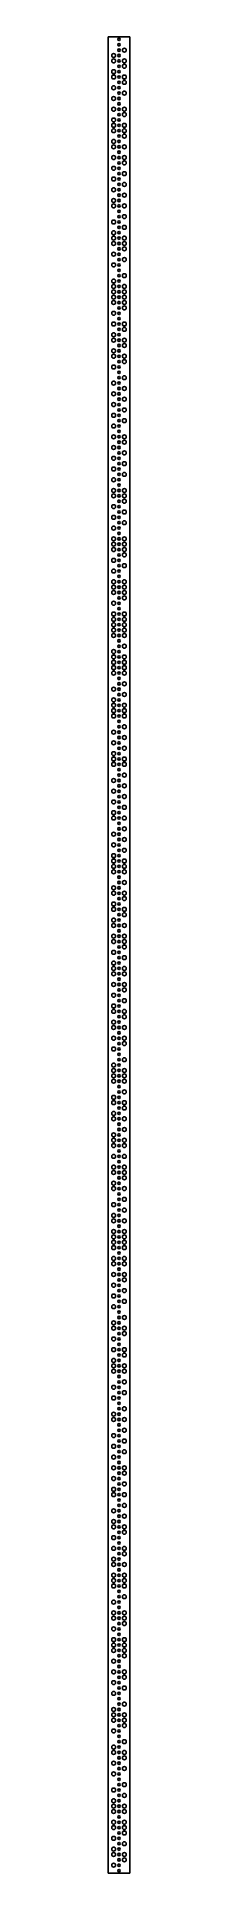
# Model space of a CAD drawing. Extents: x 0 to 10, y 0 to 869.
import ezdxf

# ---------------------------------------------------------------- set-up
doc = ezdxf.new("R2010")
doc.units = 0
doc.layers.add('JA', color=7, linetype='CONTINUOUS')

msp = doc.modelspace()

# ---------------------------------------------------------------- linework, layer by layer
at = {"layer": 'JA'}
for p, q in [((0, 0), (0, 868.68)), ((0, 868.68), (10.16, 868.68)), ((0, 868.68, 7), (10.16, 868.68)), ((10.16, 0), (10.16, 868.68)), ((0, 0), (10.16, 0))]:
    msp.add_line(p, q, dxfattribs=at)
for centre, radius in [((2.54, 859.79004), 0.915), ((5.08, 867.41), 0.585), ((5.08, 864.87), 0.585), ((5.08, 862.33), 0.585), ((5.08, 859.79004), 0.585), ((7.62, 862.33), 0.915), ((2.54, 857.25006), 0.915), ((2.54, 852.1701), 0.915), ((5.08, 857.25006), 0.585), ((5.08, 854.7101), 0.585), ((5.08, 852.1701), 0.585), ((7.62, 857.25006), 0.915), ((7.62, 854.7101), 0.915), ((2.54, 849.6301), 0.915), ((2.54, 844.5502), 0.915), ((5.08, 849.6301), 0.585), ((5.08, 847.09015), 0.585), ((5.08, 844.5502), 0.585), ((7.62, 849.6301), 0.915), ((7.62, 847.09015), 0.915), ((7.62, 842.0102), 0.915), ((2.54, 839.4702), 0.915), ((2.54, 834.39026), 0.915), ((5.08, 842.0102), 0.585), ((5.08, 839.4702), 0.585), ((5.08, 836.93024), 0.585), ((5.08, 834.39026), 0.585), ((7.62, 834.39026), 0.915), ((2.54, 829.3103), 0.915), ((2.54, 826.7703), 0.915), ((5.08, 831.8503), 0.585), ((5.08, 829.3103), 0.585), ((5.08, 826.7703), 0.585), ((7.62, 831.8503), 0.915), ((7.62, 826.7703), 0.915), ((2.54, 824.23035), 0.915), ((2.54, 819.1504), 0.915), ((2.54, 816.6104), 0.915), ((5.08, 824.23035), 0.585), ((5.08, 821.69037), 0.585), ((5.08, 819.1504), 0.585), ((5.08, 816.6104), 0.585), ((7.62, 824.23035), 0.915), ((7.62, 821.69037), 0.915), ((7.62, 816.6104), 0.915), ((2.54, 811.53046), 0.915), ((5.08, 814.07043), 0.585), ((5.08, 811.53046), 0.585), ((5.08, 808.9905), 0.585), ((7.62, 811.53046), 0.915), ((7.62, 808.9905), 0.915), ((2.54, 806.4505), 0.915), ((2.54, 801.37054), 0.915), ((5.08, 806.4505), 0.585), ((5.08, 803.9105), 0.585), ((5.08, 801.37054), 0.585), ((5.08, 798.83057), 0.585), ((7.62, 803.9105), 0.915), ((7.62, 798.83057), 0.915), ((2.54, 796.2906), 0.915), ((2.54, 791.21063), 0.915), ((5.08, 796.2906), 0.585), ((5.08, 793.7506), 0.585), ((5.08, 791.21063), 0.585), ((7.62, 793.7506), 0.915), ((2.54, 788.67065), 0.915), ((2.54, 781.0507), 0.915), ((5.08, 788.67065), 0.585), ((5.08, 786.1307), 0.585), ((5.08, 783.5907), 0.585), ((7.62, 788.67065), 0.915), ((7.62, 783.5907), 0.915), ((2.54, 775.97076), 0.915), ((2.54, 773.4308), 0.915), ((5.08, 781.0507), 0.585), ((5.08, 778.51074), 0.585), ((5.08, 775.97076), 0.585), ((5.08, 773.4308), 0.585), ((7.62, 778.51074), 0.915), ((7.62, 773.4308), 0.915), ((2.54, 770.8908), 0.915), ((2.54, 765.81085), 0.915), ((5.08, 770.8908), 0.585), ((5.08, 768.3508), 0.585), ((5.08, 765.81085), 0.585), ((7.62, 770.8908), 0.915), ((7.62, 768.3508), 0.915), ((2.54, 760.7309), 0.915), ((5.08, 763.2709), 0.585), ((5.08, 760.7309), 0.585), ((5.08, 758.1909), 0.585), ((5.08, 755.65094), 0.585), ((7.62, 763.2709), 0.915), ((7.62, 755.65094), 0.915), ((2.54, 753.11096), 0.915), ((2.54, 750.571), 0.915), ((2.54, 748.031), 0.915), ((5.08, 753.11096), 0.585), ((5.08, 750.571), 0.585), ((5.08, 748.031), 0.585), ((7.62, 750.571), 0.915), ((7.62, 748.031), 0.915), ((2.54, 745.491), 0.915), ((2.54, 742.95105), 0.915), ((2.54, 737.8711), 0.915), ((5.08, 745.491), 0.585), ((5.08, 742.95105), 0.585), ((5.08, 740.4111), 0.585), ((5.08, 737.8711), 0.585), ((7.62, 745.491), 0.915), ((7.62, 742.95105), 0.915), ((7.62, 740.4111), 0.915), ((2.54, 732.79114), 0.915), ((5.08, 735.3311), 0.585), ((5.08, 732.79114), 0.585), ((5.08, 730.25116), 0.585), ((7.62, 732.79114), 0.915), ((7.62, 730.25116), 0.915), ((2.54, 727.7112), 0.915), ((2.54, 725.1712), 0.915), ((2.54, 720.09125), 0.915), ((5.08, 727.7112), 0.585), ((5.08, 725.1712), 0.585), ((5.08, 722.6312), 0.585), ((7.62, 725.1712), 0.915), ((7.62, 722.6312), 0.915), ((2.54, 717.5513), 0.915), ((2.54, 712.4713), 0.915), ((5.08, 720.09125), 0.585), ((5.08, 717.5513), 0.585), ((5.08, 715.0113), 0.585), ((5.08, 712.4713), 0.585), ((7.62, 717.5513), 0.915), ((7.62, 715.0113), 0.915), ((2.54, 704.8514), 0.915), ((5.08, 709.93134), 0.585), ((5.08, 707.39136), 0.585), ((5.08, 704.8514), 0.585), ((7.62, 707.39136), 0.915), ((2.54, 699.7714), 0.915), ((2.54, 694.69147), 0.915), ((5.08, 702.3114), 0.585), ((5.08, 699.7714), 0.585), ((5.08, 697.23145), 0.585), ((5.08, 694.69147), 0.585), ((7.62, 702.3114), 0.915), ((7.62, 697.23145), 0.915), ((2.54, 689.6115), 0.915), ((5.08, 692.1515), 0.585), ((5.08, 689.6115), 0.585), ((5.08, 687.07153), 0.585), ((7.62, 692.1515), 0.915), ((7.62, 687.07153), 0.915), ((2.54, 684.53156), 0.915), ((2.54, 679.4516), 0.915), ((5.08, 684.53156), 0.585), ((5.08, 681.9916), 0.585), ((5.08, 679.4516), 0.585), ((7.62, 679.4516), 0.915), ((7.62, 676.9116), 0.915), ((2.54, 674.37164), 0.915), ((2.54, 669.2917), 0.915), ((5.08, 676.9116), 0.585), ((5.08, 674.37164), 0.585), ((5.08, 671.83167), 0.585), ((5.08, 669.2917), 0.585), ((7.62, 671.83167), 0.915), ((2.54, 664.21173), 0.915), ((5.08, 666.7517), 0.585), ((5.08, 664.21173), 0.585), ((5.08, 661.67175), 0.585), ((7.62, 666.7517), 0.915), ((7.62, 661.67175), 0.915), ((2.54, 659.1318), 0.915), ((2.54, 654.0518), 0.915), ((2.54, 651.51184), 0.915), ((5.08, 659.1318), 0.585), ((5.08, 656.5918), 0.585), ((5.08, 654.0518), 0.585), ((5.08, 651.51184), 0.585), ((7.62, 654.0518), 0.915), ((7.62, 651.51184), 0.915), ((2.54, 646.4319), 0.915), ((5.08, 648.97186), 0.585), ((5.08, 646.4319), 0.585), ((5.08, 643.8919), 0.585), ((7.62, 648.97186), 0.915), ((7.62, 643.8919), 0.915), ((2.54, 641.3519), 0.915), ((2.54, 636.272), 0.915), ((5.08, 641.3519), 0.585), ((5.08, 638.81195), 0.585), ((5.08, 636.272), 0.585), ((5.08, 633.732), 0.585), ((7.62, 638.81195), 0.915), ((2.54, 631.192), 0.915), ((2.54, 628.65204), 0.915), ((2.54, 626.11206), 0.915), ((5.08, 631.192), 0.585), ((5.08, 628.65204), 0.585), ((5.08, 626.11206), 0.585), ((7.62, 631.192), 0.915), ((7.62, 628.65204), 0.915), ((7.62, 626.11206), 0.915), ((2.54, 621.0321), 0.915), ((2.54, 615.95215), 0.915), ((5.08, 623.5721), 0.585), ((5.08, 621.0321), 0.585), ((5.08, 618.4921), 0.585), ((7.62, 623.5721), 0.915), ((7.62, 618.4921), 0.915), ((2.54, 610.8722), 0.915), ((2.54, 608.3322), 0.915), ((5.08, 615.95215), 0.585), ((5.08, 613.4122), 0.585), ((5.08, 610.8722), 0.585), ((5.08, 608.3322), 0.585), ((7.62, 610.8722), 0.915), ((7.62, 608.3322), 0.915), ((2.54, 605.79224), 0.915), ((2.54, 600.7123), 0.915), ((5.08, 605.79224), 0.585), ((5.08, 603.25226), 0.585), ((5.08, 600.7123), 0.585), ((7.62, 605.79224), 0.915), ((7.62, 603.25226), 0.915), ((2.54, 595.6323), 0.915), ((2.54, 593.09235), 0.915), ((2.54, 590.55237), 0.915), ((5.08, 598.1723), 0.585), ((5.08, 595.6323), 0.585), ((5.08, 593.09235), 0.585), ((5.08, 590.55237), 0.585), ((7.62, 595.6323), 0.915), ((7.62, 593.09235), 0.915), ((7.62, 590.55237), 0.915), ((2.54, 588.0124), 0.915), ((2.54, 585.4724), 0.915), ((5.08, 588.0124), 0.585), ((5.08, 585.4724), 0.585), ((5.08, 582.93243), 0.585), ((7.62, 588.0124), 0.915), ((7.62, 585.4724), 0.915), ((2.54, 577.8525), 0.915), ((2.54, 575.3125), 0.915), ((2.54, 572.7725), 0.915), ((5.08, 580.39246), 0.585), ((5.08, 577.8525), 0.585), ((5.08, 575.3125), 0.585), ((5.08, 572.7725), 0.585), ((7.62, 580.39246), 0.915), ((7.62, 575.3125), 0.915), ((7.62, 572.7725), 0.915), ((2.54, 570.23254), 0.915), ((2.54, 567.69257), 0.915), ((5.08, 570.23254), 0.585), ((5.08, 567.69257), 0.585), ((5.08, 565.1526), 0.585), ((7.62, 570.23254), 0.915), ((7.62, 567.69257), 0.915), ((2.54, 560.07263), 0.915), ((5.08, 562.6126), 0.585), ((5.08, 560.07263), 0.585), ((5.08, 557.53265), 0.585), ((7.62, 562.6126), 0.915), ((7.62, 557.53265), 0.915), ((2.54, 554.9927), 0.915), ((2.54, 552.4527), 0.915), ((2.54, 549.9127), 0.915), ((2.54, 547.37274), 0.915), ((5.08, 554.9927), 0.585), ((5.08, 552.4527), 0.585), ((5.08, 549.9127), 0.585), ((5.08, 547.37274), 0.585), ((7.62, 552.4527), 0.915), ((7.62, 549.9127), 0.915), ((7.62, 547.37274), 0.915), ((2.54, 539.7528), 0.915), ((5.08, 544.83276), 0.585), ((5.08, 542.2928), 0.585), ((5.08, 539.7528), 0.585), ((7.62, 542.2928), 0.915), ((2.54, 534.67285), 0.915), ((2.54, 529.5929), 0.915), ((5.08, 537.2128), 0.585), ((5.08, 534.67285), 0.585), ((5.08, 532.1329), 0.585), ((5.08, 529.5929), 0.585), ((7.62, 537.2128), 0.915), ((7.62, 532.1329), 0.915), ((2.54, 527.0529), 0.915), ((2.54, 524.51294), 0.915), ((5.08, 527.0529), 0.585), ((5.08, 524.51294), 0.585), ((5.08, 521.97296), 0.585), ((7.62, 527.0529), 0.915), ((7.62, 524.51294), 0.915), ((2.54, 516.893), 0.915), ((2.54, 511.81302), 0.915), ((5.08, 519.433), 0.585), ((5.08, 516.893), 0.585), ((5.08, 514.353), 0.585), ((7.62, 519.433), 0.915), ((7.62, 514.353), 0.915), ((2.54, 506.733), 0.915), ((5.08, 511.81302), 0.585), ((5.08, 509.273), 0.585), ((5.08, 506.733), 0.585), ((5.08, 504.193), 0.585), ((7.62, 509.273), 0.915), ((7.62, 504.193), 0.915), ((2.54, 501.65298), 0.915), ((2.54, 499.11298), 0.915), ((5.08, 501.65298), 0.585), ((5.08, 499.11298), 0.585), ((5.08, 496.57297), 0.585), ((7.62, 499.11298), 0.915), ((2.54, 491.49295), 0.915), ((2.54, 486.41293), 0.915), ((5.08, 494.03296), 0.585), ((5.08, 491.49295), 0.585), ((5.08, 488.95294), 0.585), ((5.08, 486.41293), 0.585), ((7.62, 494.03296), 0.915), ((7.62, 488.95294), 0.915), ((2.54, 481.33292), 0.915), ((2.54, 478.7929), 0.915), ((5.08, 483.87292), 0.585), ((5.08, 481.33292), 0.585), ((5.08, 478.7929), 0.585), ((7.62, 483.87292), 0.915), ((7.62, 478.7929), 0.915), ((2.54, 476.2529), 0.915), ((2.54, 473.7129), 0.915), ((5.08, 476.2529), 0.585), ((5.08, 473.7129), 0.585), ((5.08, 471.17288), 0.585), ((5.08, 468.63287), 0.585), ((7.62, 476.2529), 0.915), ((7.62, 473.7129), 0.915), ((7.62, 468.63287), 0.915), ((2.54, 466.09286), 0.915), ((2.54, 463.55286), 0.915), ((5.08, 466.09286), 0.585), ((5.08, 463.55286), 0.585), ((5.08, 461.01285), 0.585), ((7.62, 463.55286), 0.915), ((7.62, 461.01285), 0.915), ((2.54, 458.47284), 0.915), ((2.54, 455.93283), 0.915), ((2.54, 450.8528), 0.915), ((5.08, 458.47284), 0.585), ((5.08, 455.93283), 0.585), ((5.08, 453.39282), 0.585), ((7.62, 455.93283), 0.915), ((7.62, 453.39282), 0.915), ((2.54, 448.3128), 0.915), ((2.54, 443.2328), 0.915), ((5.08, 450.8528), 0.585), ((5.08, 448.3128), 0.585), ((5.08, 445.7728), 0.585), ((5.08, 443.2328), 0.585), ((7.62, 448.3128), 0.915), ((7.62, 443.2328), 0.915), ((2.54, 440.69278), 0.915), ((2.54, 435.61276), 0.915), ((5.08, 440.69278), 0.585), ((5.08, 438.15277), 0.585), ((5.08, 435.61276), 0.585), ((7.62, 440.69278), 0.915), ((7.62, 438.15277), 0.915), ((2.54, 430.53275), 0.915), ((2.54, 427.99274), 0.915), ((2.54, 425.45273), 0.915), ((5.08, 433.07275), 0.585), ((5.08, 430.53275), 0.585), ((5.08, 427.99274), 0.585), ((5.08, 425.45273), 0.585), ((7.62, 433.07275), 0.915), ((7.62, 427.99274), 0.915), ((7.62, 425.45273), 0.915), ((2.54, 420.3727), 0.915), ((5.08, 422.91272), 0.585), ((5.08, 420.3727), 0.585), ((5.08, 417.8327), 0.585), ((7.62, 420.3727), 0.915), ((7.62, 417.8327), 0.915), ((2.54, 415.2927), 0.915), ((2.54, 410.21268), 0.915), ((2.54, 407.67267), 0.915), ((5.08, 415.2927), 0.585), ((5.08, 412.7527), 0.585), ((5.08, 410.21268), 0.585), ((7.62, 412.7527), 0.915), ((7.62, 407.67267), 0.915), ((2.54, 402.59265), 0.915), ((2.54, 400.05264), 0.915), ((5.08, 407.67267), 0.585), ((5.08, 405.13266), 0.585), ((5.08, 402.59265), 0.585), ((5.08, 400.05264), 0.585), ((7.62, 405.13266), 0.915), ((7.62, 400.05264), 0.915), ((2.54, 394.97263), 0.915), ((5.08, 397.51263), 0.585), ((5.08, 394.97263), 0.585), ((5.08, 392.43262), 0.585), ((7.62, 394.97263), 0.915), ((7.62, 392.43262), 0.915), ((2.54, 389.8926), 0.915), ((2.54, 382.27258), 0.915), ((5.08, 389.8926), 0.585), ((5.08, 387.3526), 0.585), ((5.08, 384.8126), 0.585), ((5.08, 382.27258), 0.585), ((7.62, 384.8126), 0.915), ((2.54, 379.73257), 0.915), ((2.54, 377.19257), 0.915), ((2.54, 374.65256), 0.915), ((5.08, 379.73257), 0.585), ((5.08, 377.19257), 0.585), ((5.08, 374.65256), 0.585), ((7.62, 379.73257), 0.915), ((7.62, 377.19257), 0.915), ((7.62, 374.65256), 0.915), ((2.54, 367.03253), 0.915), ((2.54, 364.49252), 0.915), ((5.08, 372.11255), 0.585), ((5.08, 369.57254), 0.585), ((5.08, 367.03253), 0.585), ((5.08, 364.49252), 0.585), ((7.62, 369.57254), 0.915), ((7.62, 364.49252), 0.915), ((2.54, 359.4125), 0.915), ((2.54, 356.8725), 0.915), ((5.08, 361.9525), 0.585), ((5.08, 359.4125), 0.585), ((5.08, 356.8725), 0.585), ((7.62, 361.9525), 0.915), ((7.62, 356.8725), 0.915), ((2.54, 349.25247), 0.915), ((2.54, 346.71246), 0.915), ((5.08, 354.3325), 0.585), ((5.08, 351.79248), 0.585), ((5.08, 349.25247), 0.585), ((7.62, 351.79248), 0.915), ((7.62, 346.71246), 0.915), ((2.54, 344.17245), 0.915), ((2.54, 339.09244), 0.915), ((5.08, 346.71246), 0.585), ((5.08, 344.17245), 0.585), ((5.08, 341.63245), 0.585), ((5.08, 339.09244), 0.585), ((7.62, 344.17245), 0.915), ((7.62, 339.09244), 0.915), ((2.54, 334.01242), 0.915), ((2.54, 331.4724), 0.915), ((5.08, 336.55243), 0.585), ((5.08, 334.01242), 0.585), ((5.08, 331.4724), 0.585), ((7.62, 334.01242), 0.915), ((7.62, 331.4724), 0.915), ((2.54, 326.3924), 0.915), ((2.54, 323.8524), 0.915), ((5.08, 328.9324), 0.585), ((5.08, 326.3924), 0.585), ((5.08, 323.8524), 0.585), ((5.08, 321.31238), 0.585), ((7.62, 328.9324), 0.915), ((7.62, 323.8524), 0.915), ((2.54, 316.23236), 0.915), ((5.08, 318.77237), 0.585), ((5.08, 316.23236), 0.585), ((5.08, 313.69235), 0.585), ((7.62, 318.77237), 0.915), ((7.62, 313.69235), 0.915), ((2.54, 311.15234), 0.915), ((2.54, 308.61234), 0.915), ((2.54, 303.53232), 0.915), ((5.08, 311.15234), 0.585), ((5.08, 308.61234), 0.585), ((5.08, 306.07233), 0.585), ((5.08, 303.53232), 0.585), ((7.62, 308.61234), 0.915), ((7.62, 303.53232), 0.915), ((2.54, 300.9923), 0.915), ((2.54, 298.4523), 0.915), ((2.54, 295.9123), 0.915), ((5.08, 300.9923), 0.585), ((5.08, 298.4523), 0.585), ((5.08, 295.9123), 0.585), ((7.62, 300.9923), 0.915), ((7.62, 298.4523), 0.915), ((7.62, 295.9123), 0.915), ((2.54, 290.83228), 0.915), ((2.54, 288.29227), 0.915), ((5.08, 293.37228), 0.585), ((5.08, 290.83228), 0.585), ((5.08, 288.29227), 0.585), ((7.62, 290.83228), 0.915), ((7.62, 288.29227), 0.915), ((2.54, 283.21225), 0.915), ((2.54, 278.13223), 0.915), ((5.08, 285.75226), 0.585), ((5.08, 283.21225), 0.585), ((5.08, 280.67224), 0.585), ((5.08, 278.13223), 0.585), ((7.62, 283.21225), 0.915), ((7.62, 280.67224), 0.915), ((2.54, 273.05222), 0.915), ((5.08, 275.59222), 0.585), ((5.08, 273.05222), 0.585), ((5.08, 270.5122), 0.585), ((7.62, 275.59222), 0.915), ((7.62, 270.5122), 0.915), ((2.54, 267.9722), 0.915), ((2.54, 260.35217), 0.915), ((5.08, 267.9722), 0.585), ((5.08, 265.4322), 0.585), ((5.08, 262.89218), 0.585), ((5.08, 260.35217), 0.585), ((7.62, 262.89218), 0.915), ((2.54, 257.81216), 0.915), ((2.54, 252.73218), 0.915), ((5.08, 257.81216), 0.585), ((5.08, 255.27217), 0.585), ((5.08, 252.73218), 0.585), ((7.62, 257.81216), 0.915), ((7.62, 255.27217), 0.915), ((2.54, 247.65219), 0.915), ((2.54, 242.5722), 0.915), ((5.08, 250.19218), 0.585), ((5.08, 247.65219), 0.585), ((5.08, 245.1122), 0.585), ((7.62, 247.65219), 0.915), ((7.62, 245.1122), 0.915), ((2.54, 240.03221), 0.915), ((2.54, 237.49222), 0.915), ((5.08, 242.5722), 0.585), ((5.08, 240.03221), 0.585), ((5.08, 237.49222), 0.585), ((5.08, 234.95222), 0.585), ((7.62, 240.03221), 0.915), ((7.62, 237.49222), 0.915), ((2.54, 229.87224), 0.915), ((5.08, 232.41223), 0.585), ((5.08, 229.87224), 0.585), ((5.08, 227.33224), 0.585), ((7.62, 232.41223), 0.915), ((7.62, 227.33224), 0.915), ((2.54, 224.79225), 0.915), ((2.54, 217.17227), 0.915), ((5.08, 224.79225), 0.585), ((5.08, 222.25226), 0.585), ((5.08, 219.71227), 0.585), ((5.08, 217.17227), 0.585), ((7.62, 219.71227), 0.915), ((2.54, 214.63228), 0.915), ((5.08, 214.63228), 0.585), ((5.08, 212.09229), 0.585), ((5.08, 209.55229), 0.585), ((7.62, 214.63228), 0.915), ((7.62, 209.55229), 0.915), ((2.54, 207.0123), 0.915), ((2.54, 201.93231), 0.915), ((5.08, 207.0123), 0.585), ((5.08, 204.4723), 0.585), ((5.08, 201.93231), 0.585), ((5.08, 199.39232), 0.585), ((7.62, 204.4723), 0.915), ((7.62, 199.39232), 0.915), ((2.54, 196.85233), 0.915), ((2.54, 191.77234), 0.915), ((5.08, 196.85233), 0.585), ((5.08, 194.31233), 0.585), ((5.08, 191.77234), 0.585), ((7.62, 191.77234), 0.915), ((2.54, 186.69235), 0.915), ((2.54, 181.61237), 0.915), ((5.08, 189.23235), 0.585), ((5.08, 186.69235), 0.585), ((5.08, 184.15236), 0.585), ((7.62, 189.23235), 0.915), ((7.62, 184.15236), 0.915), ((2.54, 179.07237), 0.915), ((5.08, 181.61237), 0.585), ((5.08, 179.07237), 0.585), ((5.08, 176.53238), 0.585), ((5.08, 173.99239), 0.585), ((7.62, 179.07237), 0.915), ((7.62, 173.99239), 0.915), ((2.54, 171.4524), 0.915), ((2.54, 166.3724), 0.915), ((5.08, 171.4524), 0.585), ((5.08, 168.9124), 0.585), ((5.08, 166.3724), 0.585), ((7.62, 168.9124), 0.915), ((2.54, 163.83241), 0.915), ((2.54, 158.75243), 0.915), ((5.08, 163.83241), 0.585), ((5.08, 161.29242), 0.585), ((5.08, 158.75243), 0.585), ((5.08, 156.21243), 0.585), ((7.62, 163.83241), 0.915), ((7.62, 161.29242), 0.915), ((2.54, 153.67244), 0.915), ((2.54, 148.59245), 0.915), ((5.08, 153.67244), 0.585), ((5.08, 151.13245), 0.585), ((5.08, 148.59245), 0.585), ((7.62, 153.67244), 0.915), ((7.62, 151.13245), 0.915), ((2.54, 146.05246), 0.915), ((2.54, 140.97247), 0.915), ((2.54, 138.43248), 0.915), ((5.08, 146.05246), 0.585), ((5.08, 143.51247), 0.585), ((5.08, 140.97247), 0.585), ((5.08, 138.43248), 0.585), ((7.62, 146.05246), 0.915), ((7.62, 140.97247), 0.915), ((7.62, 138.43248), 0.915), ((2.54, 135.89249), 0.915), ((5.08, 135.89249), 0.585), ((5.08, 133.3525), 0.585), ((5.08, 130.8125), 0.585), ((7.62, 135.89249), 0.915), ((7.62, 130.8125), 0.915), ((2.54, 128.2725), 0.915), ((2.54, 123.192505), 0.915), ((5.08, 128.2725), 0.585), ((5.08, 125.732506), 0.585), ((5.08, 123.192505), 0.585), ((7.62, 123.192505), 0.915), ((2.54, 120.652504), 0.915), ((2.54, 115.5725), 0.915), ((5.08, 120.652504), 0.585), ((5.08, 118.1125), 0.585), ((5.08, 115.5725), 0.585), ((5.08, 113.0325), 0.585), ((7.62, 120.652504), 0.915), ((7.62, 118.1125), 0.915), ((2.54, 110.4925), 0.915), ((2.54, 107.9525), 0.915), ((2.54, 105.4125), 0.915), ((5.08, 110.4925), 0.585), ((5.08, 107.9525), 0.585), ((5.08, 105.4125), 0.585), ((7.62, 110.4925), 0.915), ((7.62, 107.9525), 0.915), ((7.62, 105.4125), 0.915), ((2.54, 100.3325), 0.915), ((2.54, 95.252495), 0.915), ((5.08, 102.8725), 0.585), ((5.08, 100.3325), 0.585), ((5.08, 97.792496), 0.585), ((5.08, 95.252495), 0.585), ((7.62, 102.8725), 0.915), ((7.62, 95.252495), 0.915), ((2.54, 90.17249), 0.915), ((5.08, 92.712494), 0.585), ((5.08, 90.17249), 0.585), ((5.08, 87.63249), 0.585), ((7.62, 92.712494), 0.915), ((7.62, 87.63249), 0.915), ((2.54, 85.09249), 0.915), ((2.54, 77.47249), 0.915), ((5.08, 85.09249), 0.585), ((5.08, 82.55249), 0.585), ((5.08, 80.01249), 0.585), ((7.62, 80.01249), 0.915), ((2.54, 74.93249), 0.915), ((2.54, 72.39249), 0.915), ((5.08, 77.47249), 0.585), ((5.08, 74.93249), 0.585), ((5.08, 72.39249), 0.585), ((5.08, 69.852486), 0.585), ((7.62, 74.93249), 0.915), ((7.62, 72.39249), 0.915), ((7.62, 69.852486), 0.915), ((2.54, 67.312485), 0.915), ((5.08, 67.312485), 0.585), ((5.08, 64.772484), 0.585), ((5.08, 62.232483), 0.585), ((7.62, 62.232483), 0.915), ((2.54, 59.692482), 0.915), ((2.54, 57.15248), 0.915), ((2.54, 52.07248), 0.915), ((5.08, 59.692482), 0.585), ((5.08, 57.15248), 0.585), ((5.08, 54.61248), 0.585), ((5.08, 52.07248), 0.585), ((7.62, 57.15248), 0.915), ((7.62, 54.61248), 0.915), ((2.54, 46.992477), 0.915), ((5.08, 49.53248), 0.585), ((5.08, 46.992477), 0.585), ((5.08, 44.452477), 0.585), ((7.62, 49.53248), 0.915), ((2.54, 39.372475), 0.915), ((2.54, 34.292473), 0.915), ((5.08, 41.912476), 0.585), ((5.08, 39.372475), 0.585), ((5.08, 36.832474), 0.585), ((5.08, 34.292473), 0.585), ((7.62, 41.912476), 0.915), ((7.62, 36.832474), 0.915), ((2.54, 31.752472), 0.915), ((2.54, 29.212471), 0.915), ((5.08, 31.752472), 0.585), ((5.08, 29.212471), 0.585), ((5.08, 26.67247), 0.585), ((7.62, 31.752472), 0.915), ((7.62, 29.212471), 0.915), ((2.54, 24.13247), 0.915), ((2.54, 21.592468), 0.915), ((2.54, 16.512466), 0.915), ((5.08, 24.13247), 0.585), ((5.08, 21.592468), 0.585), ((5.08, 19.052467), 0.585), ((7.62, 24.13247), 0.915), ((7.62, 21.592468), 0.915), ((7.62, 19.052467), 0.915), ((2.54, 11.432467), 0.915), ((2.54, 8.892467), 0.915), ((5.08, 16.512466), 0.585), ((5.08, 13.972466), 0.585), ((5.08, 11.432467), 0.585), ((5.08, 8.892467), 0.585), ((7.62, 13.972466), 0.915), ((7.62, 8.892467), 0.915), ((2.54, 3.812467), 0.915), ((5.08, 6.352467), 0.585), ((5.08, 3.812467), 0.585), ((5.08, 1.272467), 0.585), ((7.62, 6.352467), 0.915)]:
    msp.add_circle(centre, radius, dxfattribs=at)

doc.saveas('drawing.dxf')
